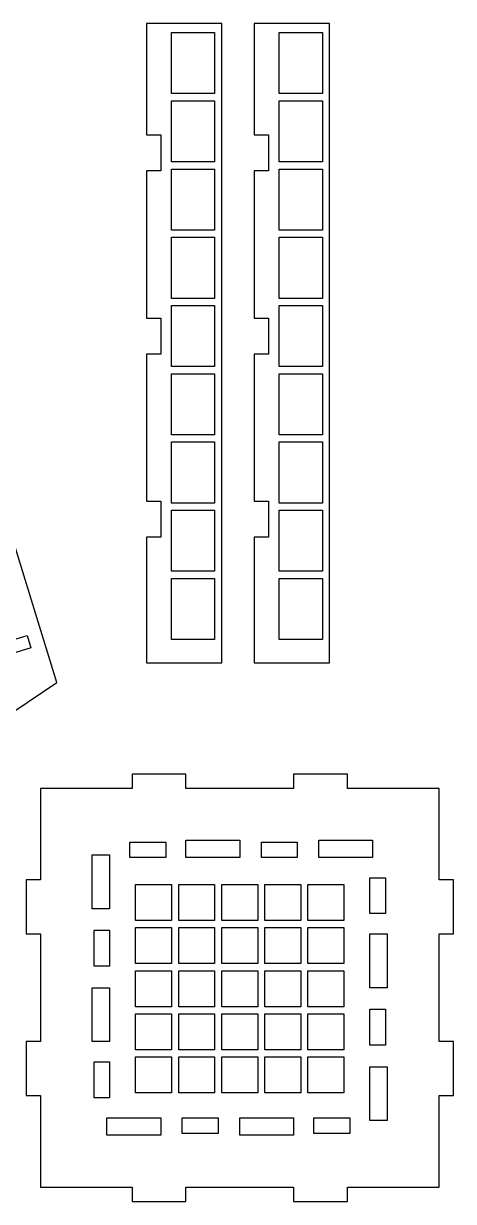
# Model space of a CAD drawing. Extents: x -20.3 to 20.3, y -19.2 to 19.2.
# Drawn here: x 13.65 to 20.29, y 1.01 to 19.19 of the extents above; entities that cross this region are included whole.
import ezdxf

# ---------------------------------------------------------------- set-up
doc = ezdxf.new("R2010")
doc.units = 0
doc.header["$MEASUREMENT"] = 0
doc.layers.get('0').update_dxf_attribs({"linetype": 'CONTINUOUS'})

msp = doc.modelspace()

# ---------------------------------------------------------------- linework, layer by layer
for p, q in [((16.713, 19.188), (15.549, 19.188)), ((15.549, 19.188), (15.549, 17.469)), ((16.713, 9.319), (16.713, 19.188)), ((18.376, 19.188), (17.212, 19.188)), ((17.212, 19.188), (17.212, 17.469)), ((18.376, 9.319), (18.376, 19.188)), ((15.937, 18.107), (15.937, 19.049)), ((15.937, 19.049), (16.602, 19.049)), ((16.602, 19.049), (16.602, 18.107)), ((17.6, 18.107), (17.6, 19.049)), ((17.6, 19.049), (18.266, 19.049)), ((18.266, 19.049), (18.266, 18.107)), ((16.602, 18.107), (15.937, 18.107)), ((18.266, 18.107), (17.6, 18.107)), ((15.937, 17.053), (15.937, 17.996)), ((15.937, 17.996), (16.602, 17.996)), ((16.602, 17.996), (16.602, 17.053)), ((17.6, 17.053), (17.6, 17.996)), ((17.6, 17.996), (18.266, 17.996)), ((18.266, 17.996), (18.266, 17.053)), ((15.549, 17.469), (15.771, 17.469)), ((15.771, 17.469), (15.771, 16.915)), ((17.212, 17.469), (17.434, 17.469)), ((17.434, 17.469), (17.434, 16.915)), ((15.771, 16.915), (15.549, 16.915)), ((15.549, 16.915), (15.549, 14.642)), ((16.602, 17.053), (15.937, 17.053)), ((15.937, 16), (15.937, 16.942)), ((15.937, 16.942), (16.602, 16.942)), ((16.602, 16.942), (16.602, 16)), ((17.434, 16.915), (17.212, 16.915)), ((17.212, 16.915), (17.212, 14.642)), ((18.266, 17.053), (17.6, 17.053)), ((17.6, 16), (17.6, 16.942)), ((17.6, 16.942), (18.266, 16.942)), ((18.266, 16.942), (18.266, 16)), ((16.602, 16), (15.937, 16)), ((18.266, 16), (17.6, 16)), ((15.937, 14.946), (15.937, 15.889)), ((15.937, 15.889), (16.602, 15.889)), ((16.602, 15.889), (16.602, 14.946)), ((17.6, 14.946), (17.6, 15.889)), ((17.6, 15.889), (18.266, 15.889)), ((18.266, 15.889), (18.266, 14.946)), ((16.602, 14.946), (15.937, 14.946)), ((18.266, 14.946), (17.6, 14.946)), ((15.937, 13.893), (15.937, 14.836)), ((15.937, 14.836), (16.602, 14.836)), ((16.602, 14.836), (16.602, 13.893)), ((17.6, 13.893), (17.6, 14.836)), ((17.6, 14.836), (18.266, 14.836)), ((18.266, 14.836), (18.266, 13.893)), ((15.549, 14.642), (15.771, 14.642)), ((15.771, 14.642), (15.771, 14.087)), ((17.212, 14.642), (17.434, 14.642)), ((17.434, 14.642), (17.434, 14.087)), ((15.771, 14.087), (15.549, 14.087)), ((15.549, 14.087), (15.549, 11.814)), ((17.434, 14.087), (17.212, 14.087)), ((17.212, 14.087), (17.212, 11.814)), ((16.602, 13.893), (15.937, 13.893)), ((18.266, 13.893), (17.6, 13.893)), ((15.937, 13.782), (16.602, 13.782)), ((15.937, 12.84), (15.937, 13.782)), ((16.602, 13.782), (16.602, 12.84)), ((17.6, 13.782), (18.266, 13.782)), ((17.6, 12.84), (17.6, 13.782)), ((18.266, 13.782), (18.266, 12.84)), ((16.602, 12.84), (15.937, 12.84)), ((15.937, 11.786), (15.937, 12.729)), ((15.937, 12.729), (16.602, 12.729)), ((16.602, 12.729), (16.602, 11.786)), ((18.266, 12.84), (17.6, 12.84)), ((17.6, 12.729), (18.266, 12.729)), ((17.6, 11.786), (17.6, 12.729)), ((18.266, 12.729), (18.266, 11.786)), ((14.164, 9.015), (13.35, 11.675)), ((15.549, 11.814), (15.771, 11.814)), ((15.771, 11.814), (15.771, 11.26)), ((16.602, 11.786), (15.937, 11.786)), ((15.937, 11.676), (16.602, 11.676)), ((15.937, 10.733), (15.937, 11.676)), ((16.602, 11.676), (16.602, 10.733)), ((17.212, 11.814), (17.434, 11.814)), ((17.434, 11.814), (17.434, 11.26)), ((18.266, 11.786), (17.6, 11.786)), ((17.6, 11.676), (18.266, 11.676)), ((17.6, 10.733), (17.6, 11.676)), ((18.266, 11.676), (18.266, 10.733)), ((15.771, 11.26), (15.549, 11.26)), ((15.549, 11.26), (15.549, 9.319)), ((17.434, 11.26), (17.212, 11.26)), ((17.212, 11.26), (17.212, 9.319)), ((16.602, 10.733), (15.937, 10.733)), ((18.266, 10.733), (17.6, 10.733)), ((15.937, 10.622), (16.602, 10.622)), ((15.937, 9.68), (15.937, 10.622)), ((16.602, 10.622), (16.602, 9.68)), ((17.6, 9.68), (17.6, 10.622)), ((17.6, 10.622), (18.266, 10.622)), ((18.266, 10.622), (18.266, 9.68)), ((13.073, 9.549), (13.709, 9.744)), ((13.709, 9.744), (13.767, 9.553)), ((16.602, 9.68), (15.937, 9.68)), ((18.266, 9.68), (17.6, 9.68)), ((13.767, 9.553), (13.131, 9.358)), ((15.549, 9.319), (16.713, 9.319)), ((17.212, 9.319), (18.376, 9.319)), ((12.621, 7.974), (14.164, 9.015)), ((15.328, 7.604), (15.328, 7.382)), ((16.159, 7.604), (15.328, 7.604)), ((16.159, 7.382), (16.159, 7.604)), ((18.654, 7.604), (17.822, 7.604)), ((17.822, 7.604), (17.822, 7.382)), ((18.654, 7.382), (18.654, 7.604)), ((15.328, 7.382), (13.914, 7.382)), ((13.914, 7.382), (13.914, 5.969)), ((17.822, 7.382), (16.159, 7.382)), ((20.068, 7.382), (18.654, 7.382)), ((20.068, 5.969), (20.068, 7.382)), ((15.293, 6.315), (15.293, 6.554)), ((15.293, 6.554), (15.847, 6.554)), ((15.847, 6.554), (15.847, 6.315)), ((16.159, 6.315), (16.159, 6.583)), ((16.159, 6.583), (16.991, 6.583)), ((16.991, 6.583), (16.991, 6.315)), ((17.324, 6.315), (17.324, 6.554)), ((17.324, 6.554), (17.878, 6.554)), ((17.878, 6.554), (17.878, 6.315)), ((18.211, 6.315), (18.211, 6.583)), ((18.211, 6.583), (19.042, 6.583)), ((19.042, 6.583), (19.042, 6.315)), ((14.714, 5.525), (14.714, 6.357)), ((14.714, 6.357), (14.981, 6.357)), ((14.981, 6.357), (14.981, 5.525)), ((15.847, 6.315), (15.293, 6.315)), ((16.991, 6.315), (16.159, 6.315)), ((17.878, 6.315), (17.324, 6.315)), ((19.042, 6.315), (18.211, 6.315)), ((19.001, 5.449), (19.001, 6.003)), ((19.001, 6.003), (19.239, 6.003)), ((19.239, 6.003), (19.239, 5.449)), ((13.914, 5.969), (13.692, 5.969)), ((13.692, 5.969), (13.692, 5.137)), ((15.383, 5.344), (15.383, 5.898)), ((15.383, 5.898), (15.938, 5.898)), ((15.938, 5.898), (15.938, 5.344)), ((16.048, 5.344), (16.048, 5.898)), ((16.048, 5.898), (16.603, 5.898)), ((16.603, 5.898), (16.603, 5.344)), ((16.714, 5.344), (16.714, 5.898)), ((16.714, 5.898), (17.268, 5.898)), ((17.268, 5.898), (17.268, 5.344)), ((17.379, 5.344), (17.379, 5.898)), ((17.379, 5.898), (17.933, 5.898)), ((17.933, 5.898), (17.933, 5.344)), ((18.044, 5.344), (18.044, 5.898)), ((18.044, 5.898), (18.599, 5.898)), ((18.599, 5.898), (18.599, 5.344)), ((20.29, 5.969), (20.068, 5.969)), ((20.29, 5.137), (20.29, 5.969)), ((14.981, 5.525), (14.714, 5.525)), ((15.938, 5.344), (15.383, 5.344)), ((16.603, 5.344), (16.048, 5.344)), ((17.268, 5.344), (16.714, 5.344)), ((17.933, 5.344), (17.379, 5.344)), ((18.599, 5.344), (18.044, 5.344)), ((19.239, 5.449), (19.001, 5.449)), ((13.692, 5.137), (13.914, 5.137)), ((13.914, 5.137), (13.914, 3.474)), ((14.743, 5.193), (14.981, 5.193)), ((14.743, 4.638), (14.743, 5.193)), ((14.981, 5.193), (14.981, 4.638)), ((15.383, 4.678), (15.383, 5.233)), ((15.383, 5.233), (15.938, 5.233)), ((15.938, 5.233), (15.938, 4.678)), ((16.048, 4.678), (16.048, 5.233)), ((16.048, 5.233), (16.603, 5.233)), ((16.603, 5.233), (16.603, 4.678)), ((16.714, 4.678), (16.714, 5.233)), ((16.714, 5.233), (17.268, 5.233)), ((17.268, 5.233), (17.268, 4.678)), ((17.379, 5.233), (17.933, 5.233)), ((17.379, 4.678), (17.379, 5.233)), ((17.933, 5.233), (17.933, 4.678)), ((18.044, 4.678), (18.044, 5.233)), ((18.044, 5.233), (18.599, 5.233)), ((18.599, 5.233), (18.599, 4.678)), ((19.001, 4.305), (19.001, 5.137)), ((19.001, 5.137), (19.268, 5.137)), ((19.268, 5.137), (19.268, 4.305)), ((20.068, 3.474), (20.068, 5.137)), ((20.068, 5.137), (20.29, 5.137)), ((14.981, 4.638), (14.743, 4.638)), ((15.938, 4.678), (15.383, 4.678)), ((15.383, 4.013), (15.383, 4.567)), ((15.383, 4.567), (15.938, 4.567)), ((15.938, 4.567), (15.938, 4.013)), ((16.603, 4.678), (16.048, 4.678)), ((16.048, 4.013), (16.048, 4.567)), ((16.048, 4.567), (16.603, 4.567)), ((16.603, 4.567), (16.603, 4.013)), ((17.268, 4.678), (16.714, 4.678)), ((16.714, 4.013), (16.714, 4.567)), ((16.714, 4.567), (17.268, 4.567)), ((17.268, 4.567), (17.268, 4.013)), ((17.933, 4.678), (17.379, 4.678)), ((17.379, 4.567), (17.933, 4.567)), ((17.379, 4.013), (17.379, 4.567)), ((17.933, 4.567), (17.933, 4.013)), ((18.599, 4.678), (18.044, 4.678)), ((18.044, 4.013), (18.044, 4.567)), ((18.044, 4.567), (18.599, 4.567)), ((18.599, 4.567), (18.599, 4.013)), ((14.714, 4.305), (14.981, 4.305)), ((14.714, 3.474), (14.714, 4.305)), ((14.981, 4.305), (14.981, 3.474)), ((19.268, 4.305), (19.001, 4.305)), ((15.938, 4.013), (15.383, 4.013)), ((16.603, 4.013), (16.048, 4.013)), ((17.268, 4.013), (16.714, 4.013)), ((17.933, 4.013), (17.379, 4.013)), ((18.599, 4.013), (18.044, 4.013)), ((15.383, 3.348), (15.383, 3.902)), ((15.383, 3.902), (15.938, 3.902)), ((15.938, 3.902), (15.938, 3.348)), ((16.048, 3.348), (16.048, 3.902)), ((16.048, 3.902), (16.603, 3.902)), ((16.603, 3.902), (16.603, 3.348)), ((16.714, 3.348), (16.714, 3.902)), ((16.714, 3.902), (17.268, 3.902)), ((17.268, 3.902), (17.268, 3.348)), ((17.379, 3.902), (17.933, 3.902)), ((17.379, 3.348), (17.379, 3.902)), ((17.933, 3.902), (17.933, 3.348)), ((18.044, 3.348), (18.044, 3.902)), ((18.044, 3.902), (18.599, 3.902)), ((18.599, 3.902), (18.599, 3.348)), ((19.001, 3.418), (19.001, 3.973)), ((19.001, 3.973), (19.239, 3.973)), ((19.239, 3.973), (19.239, 3.418)), ((13.914, 3.474), (13.692, 3.474)), ((13.692, 3.474), (13.692, 2.642)), ((14.981, 3.474), (14.714, 3.474)), ((20.29, 3.474), (20.068, 3.474)), ((20.29, 2.642), (20.29, 3.474)), ((15.938, 3.348), (15.383, 3.348)), ((16.603, 3.348), (16.048, 3.348)), ((17.268, 3.348), (16.714, 3.348)), ((17.933, 3.348), (17.379, 3.348)), ((18.599, 3.348), (18.044, 3.348)), ((19.239, 3.418), (19.001, 3.418)), ((14.743, 2.608), (14.743, 3.162)), ((14.743, 3.162), (14.981, 3.162)), ((14.981, 3.162), (14.981, 2.608)), ((15.383, 3.237), (15.938, 3.237)), ((15.383, 2.682), (15.383, 3.237)), ((15.938, 3.237), (15.938, 2.682)), ((16.048, 2.682), (16.048, 3.237)), ((16.048, 3.237), (16.603, 3.237)), ((16.603, 3.237), (16.603, 2.682)), ((16.714, 2.682), (16.714, 3.237)), ((16.714, 3.237), (17.268, 3.237)), ((17.268, 3.237), (17.268, 2.682)), ((17.379, 2.682), (17.379, 3.237)), ((17.379, 3.237), (17.933, 3.237)), ((17.933, 3.237), (17.933, 2.682)), ((18.044, 2.682), (18.044, 3.237)), ((18.044, 3.237), (18.599, 3.237)), ((18.599, 3.237), (18.599, 2.682)), ((19.001, 2.254), (19.001, 3.086)), ((19.001, 3.086), (19.268, 3.086)), ((19.268, 3.086), (19.268, 2.254)), ((13.692, 2.642), (13.914, 2.642)), ((13.914, 2.642), (13.914, 1.229)), ((14.981, 2.608), (14.743, 2.608)), ((15.938, 2.682), (15.383, 2.682)), ((16.603, 2.682), (16.048, 2.682)), ((17.268, 2.682), (16.714, 2.682)), ((17.933, 2.682), (17.379, 2.682)), ((18.599, 2.682), (18.044, 2.682)), ((20.068, 1.229), (20.068, 2.642)), ((20.068, 2.642), (20.29, 2.642)), ((14.94, 2.296), (15.771, 2.296)), ((14.94, 2.028), (14.94, 2.296)), ((15.771, 2.296), (15.771, 2.028)), ((16.104, 2.057), (16.104, 2.296)), ((16.104, 2.296), (16.658, 2.296)), ((16.658, 2.296), (16.658, 2.057)), ((16.991, 2.296), (17.822, 2.296)), ((16.991, 2.028), (16.991, 2.296)), ((17.822, 2.296), (17.822, 2.028)), ((18.134, 2.057), (18.134, 2.296)), ((18.134, 2.296), (18.689, 2.296)), ((18.689, 2.296), (18.689, 2.057)), ((19.268, 2.254), (19.001, 2.254)), ((15.771, 2.028), (14.94, 2.028)), ((16.658, 2.057), (16.104, 2.057)), ((17.822, 2.028), (16.991, 2.028)), ((18.689, 2.057), (18.134, 2.057)), ((13.914, 1.229), (15.328, 1.229)), ((15.328, 1.229), (15.328, 1.007)), ((16.159, 1.007), (16.159, 1.229)), ((16.159, 1.229), (17.822, 1.229)), ((17.822, 1.229), (17.822, 1.007)), ((18.654, 1.007), (18.654, 1.229)), ((18.654, 1.229), (20.068, 1.229)), ((15.328, 1.007), (16.159, 1.007)), ((17.822, 1.007), (18.654, 1.007))]:
    msp.add_line(p, q)

doc.saveas('drawing.dxf')
